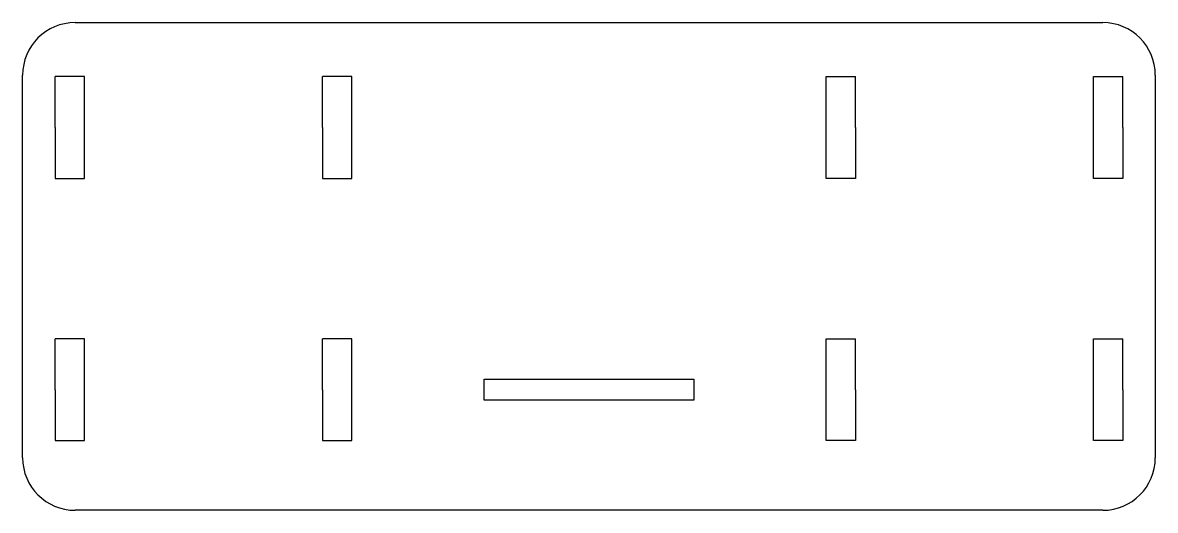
# Model space of a CAD drawing. Header units: millimetres. Extents: x 7 to 115, y 4 to 51.
import ezdxf

# ---------------------------------------------------------------- set-up
doc = ezdxf.new("R2010")
doc.units = ezdxf.units.MM

msp = doc.modelspace()

# ---------------------------------------------------------------- linework, layer by layer
for p, q in [((11.65, 50.82), (109.65, 50.82)), ((6.65, 9.32), (6.65, 45.82)), ((12.55, 45.67), (9.75, 45.67)), ((9.75, 40.82), (9.75, 45.67)), ((12.55, 35.97), (12.55, 45.67)), ((38.05, 45.67), (35.25, 45.67)), ((35.25, 40.82), (35.25, 45.67)), ((38.05, 35.97), (38.05, 45.67)), ((83.25, 35.97), (83.25, 45.67)), ((83.25, 45.67), (86.05, 45.67)), ((86.05, 40.82), (86.05, 45.67)), ((108.75, 35.97), (108.75, 45.67)), ((108.75, 45.67), (111.55, 45.67)), ((111.55, 40.82), (111.55, 45.67)), ((114.65, 45.82), (114.65, 9.32)), ((9.75, 40.82), (9.75, 35.97)), ((35.25, 40.82), (35.25, 35.97)), ((86.05, 40.82), (86.05, 35.97)), ((111.55, 40.82), (111.55, 35.97)), ((9.75, 35.97), (12.55, 35.97)), ((35.25, 35.97), (38.05, 35.97)), ((86.05, 35.97), (83.25, 35.97)), ((111.55, 35.97), (108.75, 35.97)), ((12.55, 20.67), (9.75, 20.67)), ((9.75, 15.82), (9.75, 20.67)), ((12.55, 10.97), (12.55, 20.67)), ((38.05, 20.67), (35.25, 20.67)), ((35.25, 15.82), (35.25, 20.67)), ((38.05, 10.97), (38.05, 20.67)), ((83.25, 10.97), (83.25, 20.67)), ((83.25, 20.67), (86.05, 20.67)), ((86.05, 15.82), (86.05, 20.67)), ((108.75, 10.97), (108.75, 20.67)), ((108.75, 20.67), (111.55, 20.67)), ((111.55, 15.82), (111.55, 20.67)), ((50.65, 14.82), (50.65, 16.82)), ((50.65, 16.82), (60.65, 16.82)), ((60.65, 16.82), (70.65, 16.82)), ((70.65, 16.82), (70.65, 14.82)), ((9.75, 15.82), (9.75, 10.97)), ((35.25, 15.82), (35.25, 10.97)), ((86.05, 15.82), (86.05, 10.97)), ((111.55, 15.82), (111.55, 10.97)), ((70.65, 14.82), (50.65, 14.82)), ((9.75, 10.97), (12.55, 10.97)), ((35.25, 10.97), (38.05, 10.97)), ((86.05, 10.97), (83.25, 10.97)), ((111.55, 10.97), (108.75, 10.97)), ((109.65, 4.32), (11.65, 4.32))]:
    msp.add_line(p, q)
for centre, start, end in [((11.65, 45.82), 90, 180), ((109.65, 45.82), 0, 90), ((11.65, 9.32), 180, 270), ((109.65, 9.32), 270, 0)]:
    msp.add_arc(centre, 5, start, end)

doc.saveas('drawing.dxf')
